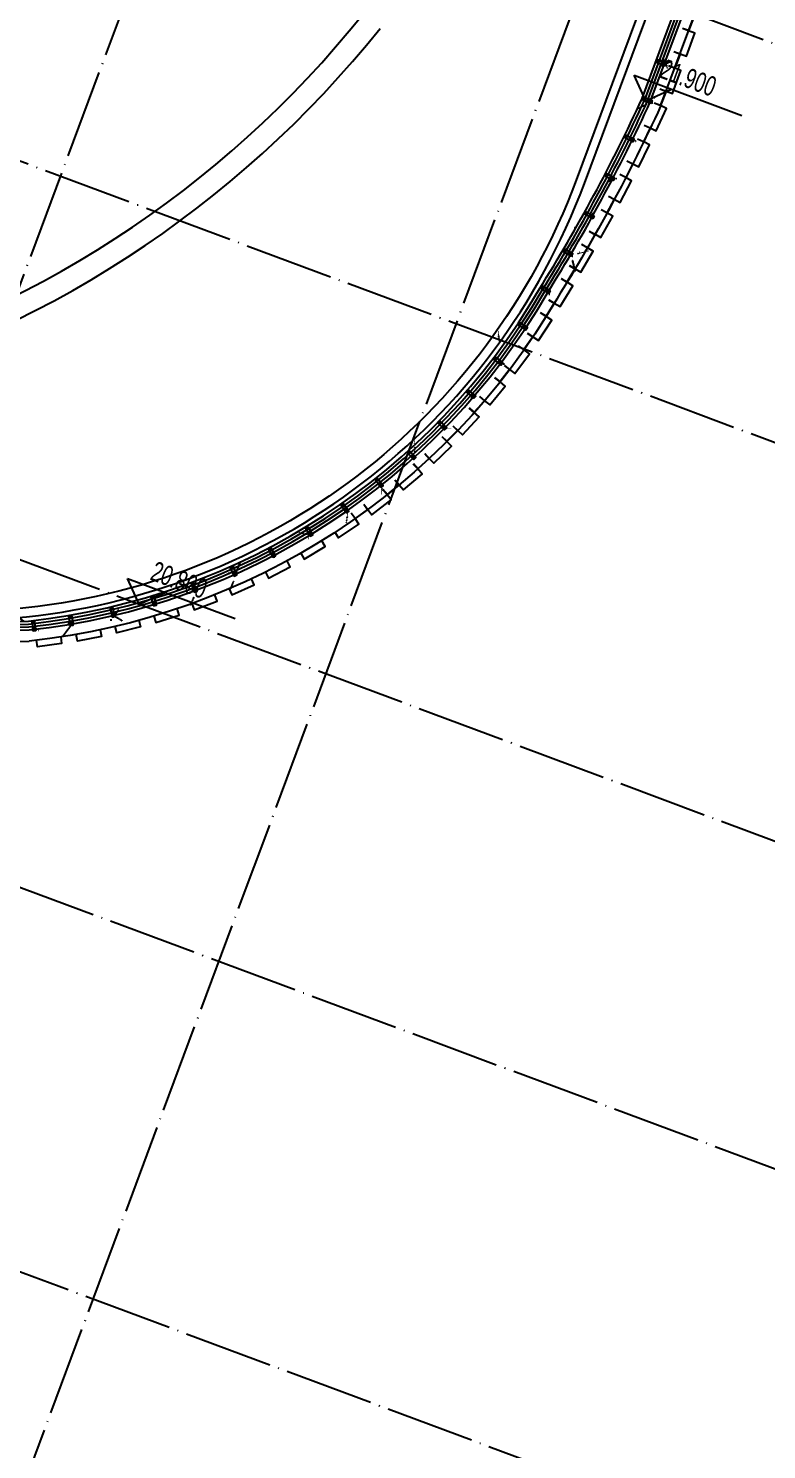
# Model space of a CAD drawing. Header units: millimetres. Extents: x 600121811 to 600690586, y 3472921280 to 3473279938.
# Drawn here: x 600559662 to 600576272, y 3473002563 to 3473034515 of the extents above; entities that cross this region are included whole.
import ezdxf

# ---------------------------------------------------------------- set-up
doc = ezdxf.new("R2010")
doc.units = ezdxf.units.MM
doc.header["$LTSCALE"] = 1000
for name, pattern in [('AX-MALL-GIRD-200$0$DOTE', [2.4200000000000004, 2, -0.2, 0.02, -0.2]), ('AX-MALL-WALL-GJ$0$CENTER', [2, 1.25, -0.25, 0.25, -0.25]), ('AX-MALL-WALL-GJ$0$HIDDEN', [0.375, 0.25, -0.125]), ('AX-MALL-WALL-GJ$0$HIDDEN2', [4.7624999999999975, 3.174999999999998, -1.587499999999999])]:
    doc.linetypes.add(name, pattern=pattern)
doc.layers.get('0').update_dxf_attribs({"linetype": 'CONTINUOUS'})
for name, color, linetype in [('AX-MALL-GIRD-200$0$A-Grid', 222, 'AX-MALL-GIRD-200$0$DOTE'), ('AX-MALL-GJ-200$0$A-Anno-Note', 241, 'CONTINUOUS'), ('AX-MALL-WALL-GJ$0$A-Anno-Levl', 201, 'CONTINUOUS'), ('AX-MALL-WALL-GJ$0$A-Anno-Note', 241, 'CONTINUOUS'), ('AX-MALL-WALL-GJ$0$A-Curt', 151, 'CONTINUOUS'), ('AX-MALL-WALL-GJ$0$A-Detl-Fine', 152, 'CONTINUOUS'), ('AX-MALL-WALL-GJ$0$A-Detl-Patt', 8, 'CONTINUOUS'), ('AX-MALL-WALL-GJ$0$A-Detl-Thin', 131, 'CONTINUOUS'), ('AX-MALL-WALL-GJ$0$A-SEE', 254, 'CONTINUOUS'), ('AX-MALL-WALL-GJ$0$AE-METL-01', 43, 'CONTINUOUS'), ('AX-MALL-WALL-GJ$0$AP', 3, 'CONTINUOUS'), ('AX-MALL-WALL-GJ$0$FIX', 2, 'CONTINUOUS'), ('AX-MALL-WALL-GJ$0$GASKET', 2, 'CONTINUOUS'), ('AX-MALL-WALL-GJ$0$TEXT', 2, 'CONTINUOUS')]:
    doc.layers.add(name, color=color, linetype=linetype)
doc.styles.add('AX-MALL-WALL-GJ$0$_TCH_DIM', font='zy_en.shx', dxfattribs={"width": 0.7, "bigfont": 'zy_cn.shx'})

# ---------------------------------------------------------------- blocks, each defined once
blk = doc.blocks.new('AX-MALL-GIRD-200')
at = {"layer": 'AX-MALL-GIRD-200$0$A-Grid'}
for p, q in [((600229622.1740841, 3473163378.493353), (600587518.1781827, 3473030051.730071)), ((600226689.7942976, 3473155506.95292), (600584585.7983962, 3473022180.189638)), ((600223757.4145118, 3473147635.412487), (600581653.41861, 3473014308.649205)), ((600221348.6739725, 3473141169.504273), (600579244.6780716, 3473007842.740992)), ((600218521.0220362, 3473133579.090285), (600576417.0261351, 3473000252.327003)), ((600545353.090394, 3472990833.81876), (600584082.6293433, 3473094797.545841)), ((600554255.4277889, 3472987517.436859), (600592984.9667379, 3473091481.16394))]:
    blk.add_line(p, q, dxfattribs=at)
blk = doc.blocks.new('AX-MALL-WALL-GJ$0$A$C3841687A')
at = {"layer": 'AX-MALL-WALL-GJ$0$A-Detl-Patt'}
for points in [[(1399.999999880791, 59849.99999809265), (1400.000000119209, 38561.06546878815, -0.2891341552693316), (-7086.701078891754, 25111.90190267563, -0.006611957542132409), (-9776.135731101036, 24157.98794841766)], [(-9711.77727675438, 23968.62589073181, 0.006632955152188892), (-7008.841141939163, 24927.45411157608, 0.2892976732896045), (1599.999999761581, 38561.06546926498), (1600.000000238419, 59849.99999952316)]]:
    blk.add_lwpolyline(points, format="xyb", dxfattribs=at)
blk = doc.blocks.new('AX-MALL-WALL-GJ$0$fwergegheh')
at = {"layer": 'AX-MALL-WALL-GJ$0$A-SEE'}
blk.add_lwpolyline([(149.9524734020233, 542.9655318260193), (-0.008915424346923828, 542.9622936248779), (-2.384185791015625e-07, -7.03770637512207), (150.2232069969177, -7.035207748413086)], dxfattribs=at)
blk = doc.blocks.new('AX-MALL-WALL-GJ$0$fregergcbvvvvvv')
at = {"layer": 'AX-MALL-WALL-GJ$0$AE-METL-01'}
for points in [[(-7.152557373046875e-07, -149.9999980926514), (-3.576278686523438e-07, 9.5367431640625e-07), (349.9999996423721, 9.5367431640625e-07), (350, -149.9999995231628)], [(2.999999403953552, -149.9999985694885), (2.999999523162842, -2.999999046325684), (346.9999998807907, -2.999999046325684), (347, -149.9999995231628)]]:
    blk.add_lwpolyline(points, dxfattribs=at)
blk = doc.blocks.new('AX-MALL-WALL-GJ$0$fgegrhrthr')
at = {"layer": 'AX-MALL-WALL-GJ$0$A-Curt'}
for p, q in [((449977.1743851693, 85912.46205308163), (449977.214079974, 105746.9204374236)), ((450043.8410468627, 85909.97691957923), (450043.8807454619, 105746.3313507282)), ((450110.5077085602, 85907.49395252785), (450110.5474109943, 105745.76451459)), ((450177.1743702622, 85905.01314627285), (450177.2140765666, 105745.2175828473)), ((436439.5303844477, 68175.4370985026), (441138.3276487599, 70083.86546239651)), ((436466.0210821407, 68114.24082433194), (441165.847824392, 70023.08731328814)), ((436492.5112321811, 68053.04432773075), (441193.3626841884, 69962.30700513964)), ((436519.0008352107, 67991.84760895972), (441220.8722628335, 69901.52455203826))]:
    blk.add_line(p, q, dxfattribs=at)
for centre, radius, start, end in [((411878.979928879, 88757.95639517167), 38204.30942812831, 348.4370247221395, 355.7285988568957), ((411878.9799288787, 88757.95639517256), 38270.97609479546, 348.4386088935123, 355.7323224146404), ((411878.9799288787, 88757.95639517168), 38337.642761462, 348.4401854836727, 355.7360362511321), ((411878.979928879, 88757.95639517222), 38404.30942812853, 348.4417545507587, 355.7397404085948), ((434327.1466106947, 83672.40976047183), 15200.02379189107, 296.6220595313283, 350.2569039497345), ((434327.1466106946, 83672.40976047184), 15266.69045855778, 296.6121803237597, 350.2529274722231), ((434327.1466106947, 83672.40976047187), 15333.35712522445, 296.6023656491325, 350.248980398921), ((434327.1466106946, 83672.40976047191), 15400.02379189114, 296.592614807924, 350.2450623946743)]:
    blk.add_arc(centre, radius, start, end, dxfattribs=at)
at = {"layer": 'AX-MALL-WALL-GJ$0$A-Detl-Fine', "color": 4}
for radius, start, end in [(23485.73271437852, 304.9656507993169, 341.7672069937725), (23985.73271417651, 304.9820523584467, 341.7696217875574)]:
    blk.add_arc((421120.0508053303, 92835.83429384232), radius, start, end, dxfattribs=at)
at = {"layer": 'AX-MALL-WALL-GJ$0$A-SEE'}
blk.add_line((450427.1743377447, 85895.72904109955), (450427.2015845776, 88931.38640403748), dxfattribs=at)
for points in [[(450427.1743365526, 85895.72903442383, -0.03188912218420133), (449750.2251981497, 81016.86997509003)], [(449750.2252024412, 81016.86998081207, -0.2388052491187385), (441311.7820129395, 69667.47802639008, -0.2388052491187385)], [(406514.8576767445, 60099.12797260284, 0.09118934468772111), (436618.3319756985, 67762.35793352127), (441311.3106895685, 69668.42307806015)]]:
    blk.add_lwpolyline(points, format="xyb", dxfattribs=at)
at = {"layer": 'AX-MALL-WALL-GJ$0$A-SEE', "xscale": -1}
for p, rotation in [((443103.5825639963, 70534.051030159), 304.8906602060049), ((442333.332465291, 70050.9377117157), 301.3693729501232), ((441537.3745725155, 69613.411921978), 298.2067519635028)]:
    blk.add_blockref('AX-MALL-WALL-GJ$0$fwergegheh', p, dxfattribs=dict(at, rotation=rotation))
at = {"layer": 'AX-MALL-WALL-GJ$0$AE-METL-01'}
for name, p, rotation in [('AX-MALL-WALL-GJ$0$fregergcbvvvvvv', (450427.1937270164, 88056.29013347626), 269.9994858412024), ('AX-MALL-WALL-GJ$0$fwergegheh', (450577.146206975, 87699.25566482544), 179.9999994684939), ('AX-MALL-WALL-GJ$0$fregergcbvvvvvv', (450427.1937274933, 87156.29013299942), 269.9994858412024), ('AX-MALL-WALL-GJ$0$fwergegheh', (450577.146206975, 86799.25566530228), 179.9999994684939), ('AX-MALL-WALL-GJ$0$fregergcbvvvvvv', (450427.1937273741, 86256.29013347626), 268.4961906477555), ('AX-MALL-WALL-GJ$0$fwergegheh', (450567.3548946381, 85888.91113138199), 175.9158690097155), ('AX-MALL-WALL-GJ$0$fregergcbvvvvvv', (450379.1125690937, 85358.00422620773), 265.1793742948744), ('AX-MALL-WALL-GJ$0$fwergegheh', (450498.7489068508, 84991.01773071289), 174.038932025833), ('AX-MALL-WALL-GJ$0$fregergcbvvvvvv', (450294.3228919506, 84466.4458861351), 263.1212644211396), ('AX-MALL-WALL-GJ$0$fwergegheh', (450400.4800194502, 84092.69995880127), 172.620202879794), ('AX-MALL-WALL-GJ$0$fregergcbvvvvvv', (450182.0279678106, 83573.4928574562), 262.2082588287025), ('AX-MALL-WALL-GJ$0$fwergegheh', (450282.003944993, 83197.03773880005), 171.2828967444121), ('AX-MALL-WALL-GJ$0$fregergcbvvvvvv', (450051.4939955473, 82683.07035064697), 260.9329727363611), ('AX-MALL-WALL-GJ$0$fwergegheh', (450142.0996772051, 82305.06511497498), 170.0043551426954), ('AX-MALL-WALL-GJ$0$fregergcbvvvvvv', (449901.2027311325, 81796.1886267662), 259.3647066162456), ('AX-MALL-WALL-GJ$0$fwergegheh', (449982.440600872, 81416.88177347183), 169.13554289057), ('AX-MALL-WALL-GJ$0$fregergcbvvvvvv', (449732.834358573, 80911.91243124008), 258.5590811378692), ('AX-MALL-WALL-GJ$0$fwergegheh', (449808.5878850222, 80529.63783788681), 167.5455832926089), ('AX-MALL-WALL-GJ$0$fregergcbvvvvvv', (449545.0666278601, 80031.78860282898), 255.8734904474452), ('AX-MALL-WALL-GJ$0$fwergegheh', (449602.3449286222, 79644.93317174911), 164.2497368003521), ('AX-MALL-WALL-GJ$0$fregergcbvvvvvv', (449310.637363553, 79163.05765867233), 252.5732373861903), ('AX-MALL-WALL-GJ$0$fwergegheh', (449345.5571808815, 78773.56432628632), 160.9569419127594), ('AX-MALL-WALL-GJ$0$fregergcbvvvvvv', (449026.6530117989, 78309.23960876465), 249.2802770566763), ('AX-MALL-WALL-GJ$0$fwergegheh', (449039.1388360262, 77918.37648248672), 157.6609305641767), ('AX-MALL-WALL-GJ$0$fregergcbvvvvvv', (448694.0660607815, 77473.15508365631), 245.9835800430033), ('AX-MALL-WALL-GJ$0$fwergegheh', (448684.0565444231, 77082.22536325455), 154.366259661814), ('AX-MALL-WALL-GJ$0$fregergcbvvvvvv', (448313.9667226076, 76657.57157754898), 242.6969006412811), ('AX-MALL-WALL-GJ$0$fwergegheh', (448281.5433285236, 76267.83020925522), 151.0666531315642), ('AX-MALL-WALL-GJ$0$fregergcbvvvvvv', (447887.625166893, 75865.18173313141), 239.3765048539729), ('AX-MALL-WALL-GJ$0$fwergegheh', (447832.7380518913, 75478.05183458328), 147.7835928243402), ('AX-MALL-WALL-GJ$0$fregergcbvvvvvv', (447416.4071719646, 75098.62343263626), 236.099497300738), ('AX-MALL-WALL-GJ$0$fwergegheh', (447339.4395570755, 74715.21264839172), 144.4811079050525), ('AX-MALL-WALL-GJ$0$fwergegheh', (446806.3591233492, 73978.41217374802), 140.9563417273605), ('AX-MALL-WALL-GJ$0$fwergegheh', (446227.6823720932, 73278.33589220047), 137.8114033489495), ('AX-MALL-WALL-GJ$0$fwergegheh', (445610.2474609613, 72611.90251350403), 134.57082544962), ('AX-MALL-WALL-GJ$0$fwergegheh', (444955.4749091864, 71982.23509597778), 131.34802133988), ('AX-MALL-WALL-GJ$0$fwergegheh', (444265.5391106606, 71391.47166395187), 128.148068412028)]:
    blk.add_blockref(name, p, dxfattribs=dict(at, rotation=rotation))
blk = doc.blocks.new('AX-MALL-WALL-GJ$0$尺寸分格点')
at = {"ltscale": 10}
h = blk.add_hatch(color=1, dxfattribs=at)
h.dxf.hatch_style = 1
edge = h.paths.add_edge_path()
edge.add_line((0, -1.5), (-5.470445860503725e-37, 1.862645149230957e-09))
edge.add_line((0, 1.862645149230957e-09), (-1.5, 0))
edge.add_arc((0, 0), 1.5, 180, 270)
edge = h.paths.add_edge_path()
edge.add_line((0, 1.5), (5.470445846917725e-37, 1.862645149230957e-09))
edge.add_line((0, 1.862645149230957e-09), (1.5, 0))
edge.add_arc((0, 0), 1.5, 0, 90)
for p, q in [((-2.5, 0), (2.5, 0)), ((0, -2.5), (0, 2.5))]:
    blk.add_line(p, q)
blk.add_circle((0, 0), 1.5)
blk = doc.blocks.new('AX-MALL-WALL-GJ$0$定位点')
blk.add_blockref('AX-MALL-WALL-GJ$0$尺寸分格点', (0, 0))
blk = doc.blocks.new('AX-MALL-WALL-GJ$0$A$C3802349C')
at = {"layer": 'AX-MALL-WALL-GJ$0$GASKET'}
h = blk.add_hatch(dxfattribs=at)
h.set_pattern_fill('ANSI35', color=1, scale=0.3750125207812556, angle=-180, style=0)
h.set_pattern_definition([(225, (-14292809.63515486, -9063882.472551338), (0.8419271213058608, -0.8419271213058608), []), (225, (-14292810.47708235, -9063882.472551338), (0.8419271213058608, -0.8419271213058608), [1.488330941850608, -0.2976661883701216, 0, -0.2976661883701216])])
edge = h.paths.add_edge_path()
edge.add_line((-4.151144333183765, 8), (-1.924371063709259, 8))
edge.add_line((-1.924371063709259, 8), (0, 0))
edge.add_line((0, 0), (-1, 0))
edge.add_arc((-173.3719842011968, -63.27551823887059), 183.6188774223807, 20.15753080045416, 22.84073975264292)
at = {"layer": 'AX-MALL-WALL-GJ$0$GASKET', "elevation": -0.1213156449062388}
blk.add_lwpolyline([(-4.151144333183765, 8), (-1.924371063709259, 8), (0, 0), (-1, 0, 0.01170824263980096)], format="xyb", close=True, dxfattribs=at)
blk = doc.blocks.new('AX-MALL-WALL-GJ$0$A$C431B1AE9')
at = {"layer": 'AX-MALL-WALL-GJ$0$GASKET'}
h = blk.add_hatch(dxfattribs=at)
h.set_pattern_fill('ANSI37', color=1, scale=0.35, style=0)
h.set_pattern_definition([(45, (-14292809.63515486, -9063882.472551338), (-0.3928862052967754, 0.3928862052967754), []), (135, (-14292809.63515486, -9063882.472551338), (-0.3928862052967754, -0.3928862052967754), [])])
h.paths.add_polyline_path([(3.006717517971992, 0), (0, 0), (-1.924371063709259, 8), (-1, 8), (-0.3333333134651184, 7), (0.3333333134651184, 7), (0.6666666865348816, 8), (1.333333313465118, 8), (1.666666686534882, 7), (2.333333313465118, 7), (2.666666686534882, 8), (3.333333313465118, 8), (3.666666686534882, 7), (4.333333313465118, 7), (4.666666686534882, 8), (5.333333313465118, 8), (5.666666686534882, 7), (6.333333313465118, 7), (6.666666686534882, 8), (7.333333313465118, 8), (7.666666686534882, 7), (8.333333313465118, 7), (8.666666686534882, 8), (9.333333313465118, 8), (9.666666686534882, 7), (10.33333331346512, 7), (11, 8), (11.82815510034561, 8), (10, 0), (6.993282483890653, 0), (6.993282483890653, -1.195969490334392), (7.790595477446914, -1.195969490334392), (7.790595477446914, -1.886535448953509), (6.786871323361993, -2.890259601175785), (3.213128676638007, -2.890259601175785), (2.209404524415731, -1.886535448953509), (2.209404524415731, -1.195969490334392), (3.006717517971992, -1.195969490334392)])
edge = h.paths.add_edge_path(flags=16)
edge.add_ellipse((5, 3.75), major_axis=(-3.000000000596629, 1.102163919055573e-15), ratio=0.5833333332173223, start_angle=0, end_angle=360, ccw=False)
h.paths.add_polyline_path([(4.202687006443739, -0.1993282493203878), (4.202687006443739, -1.694290110841393), (5.797312993556261, -1.694290110841393), (5.797312993556261, -0.1993282493203878)], flags=16)
for points in [[(6.993282483890653, 0), (10, 0), (11.82815510034561, 8), (11, 8), (10.33333331346512, 7), (9.666666686534882, 7), (9.333333313465118, 8), (8.666666686534882, 8), (8.333333313465118, 7), (7.666666686534882, 7), (7.333333313465118, 8), (6.666666686534882, 8), (6.333333313465118, 7), (5.666666686534882, 7), (5.333333313465118, 8), (4.666666686534882, 8), (4.333333313465118, 7), (3.666666686534882, 7), (3.333333313465118, 8), (2.666666686534882, 8), (2.333333313465118, 7), (1.666666686534882, 7), (1.333333313465118, 8), (0.6666666865348816, 8), (0.3333333134651184, 7), (-0.3333333134651184, 7), (-1, 8), (-1.924371063709259, 8), (0, 0), (3.006717517971992, 0), (3.006717517971992, 0), (3.006717517971992, -1.195969490334392), (2.209404524415731, -1.195969490334392), (2.209404524415731, -1.886535448953509), (3.213128676638007, -2.890259601175785), (6.786871323361993, -2.890259601175785), (7.790595477446914, -1.886535448953509), (7.790595477446914, -1.195969490334392), (6.993282483890653, -1.195969490334392)], [(5.797312993556261, -0.1993282493203878), (5.797312993556261, -1.694290110841393), (4.202687006443739, -1.694290110841393), (4.202687006443739, -0.1993282493203878)]]:
    blk.add_lwpolyline(points, close=True, dxfattribs=at)
at = {"layer": 'AX-MALL-WALL-GJ$0$GASKET', "extrusion": (0, 0, -1)}
blk.add_ellipse((5, 3.75), major_axis=(-3.000000000596629, 1.102163919055573e-15), ratio=0.5833333332173223, dxfattribs=at)
blk = doc.blocks.new('AX-MALL-WALL-GJ$0$A$C6D1904FE')
at = {"color": 6, "ltscale": 10}
for name in ['AX-MALL-WALL-GJ$0$A$C3802349C', 'AX-MALL-WALL-GJ$0$A$C431B1AE9']:
    blk.add_blockref(name, (-5, 2.890259601175785), dxfattribs=at)
blk = doc.blocks.new('*U58')
at = {"color": 8, "linetype": 'AX-MALL-WALL-GJ$0$HIDDEN'}
for p, q in [((1.13686837721616e-13, 1.999999999999886), (40, 2.000000000000114)), ((39.00000000000011, -3.000000000000114), (39.00000000000028, 2.999999999999659)), ((1.13686837721616e-13, -2.000000000000114), (40, -2.000000000000341))]:
    blk.add_line(p, q, dxfattribs=at)
at = {"color": 0, "linetype": 'ByBlock'}
blk.add_lwpolyline([(5.684341886080801e-14, 5.999999999999886), (-1.838248336817855, 5.999999999999659, 0.2271033335269274), (-2.617369142194775, 5.626873807574043, 0.3523503326370215), (-2.617369142194832, -5.626873807574043, 0.227103333526957), (-1.838248336817799, -5.999999999999886), (-5.684341886080801e-14, -5.999999999999886)], format="xyb", close=True, dxfattribs=at)
at = {"color": 8, "linetype": 'AX-MALL-WALL-GJ$0$HIDDEN2'}
blk.add_lwpolyline([(-4.568611867420884, 0.7499999999998863), (-2.300000000000068, 0.7499999999998863), (-2.300000000000125, -0.7500000000001137), (-4.568611867420941, -0.7500000000001137)], dxfattribs=at)
at = {"color": 8, "linetype": 'ByBlock'}
blk.add_lwpolyline([(1.13686837721616e-13, -3.000000000000114), (39.00000000000028, -3.000000000000341), (40.00000000000045, -1.999999999999432), (39.99999999999955, 2.000000000000114), (39.00000000000028, 3.000000000000114), (1.13686837721616e-13, 2.999999999999886)], dxfattribs=at)
at = {"layer": 'AX-MALL-WALL-GJ$0$TEXT', "color": 8, "linetype": 'AX-MALL-WALL-GJ$0$CENTER'}
blk.add_line((43, -1.13686837721616e-13), (-7.600000000000023, -1.13686837721616e-13), dxfattribs=at)
blk = doc.blocks.new('AX-MALL-WALL-GJ$0$A$C4A6E1F89')
at = {"layer": 'AX-MALL-WALL-GJ$0$AP'}
for points in [[(31.30000000074506, 13.80000000074506), (31.30000000074506, 10), (27.30000000074506, 10), (27.30000000074506, 9), (31.30000000074506, 9), (31.30000000074506, 1.200000001117587), (-31.30000000074506, 1.200000001117587), (-31.30000000074506, 9), (-27.30000000074506, 9), (-27.30000000074506, 10), (-31.30000000074506, 10), (-31.30000000074506, 13.80000000074506), (-30.16000000014901, 15.32000000029802, 0.2874411353254684), (-30.13336061313748, 15.63748977147043), (-31.30000000074506, 17.90000000037253), (-31.30000000074506, 22), (-32.5, 22), (-32.5, 0), (32.5, 0), (32.5, 22), (31.30000000074506, 22), (31.30000000074506, 17.90000000037253), (30.13336061313748, 15.63748977147043, 0.2874411353254668), (30.16000000014901, 15.32000000029802)], [(0, 15.90000000037253), (0.400000000372529, 15.5), (28.30000000074506, 15.5), (28.30000000074506, 10.5), (29.80000000074506, 10.5), (31, 13.5), (29.93968884833157, 15.35087553970516, -0.2449413473478261), (29.9286532253027, 15.6279489248991), (31, 17.90000000037253), (31, 21.5, 0.414213562373095), (30.5, 22), (29.09999999962747, 22, 1.000000000000455), (29.09999999962747, 20.80000000074506), (29.09999999962747, 20.80000000074506, -0.4142135623733198), (29.59999999962747, 20.30000000074506), (29.59999999962747, 18.90000000037253, -0.4142135623731125), (29.09999999962747, 18.40000000037253), (23.90000000037253, 18.40000000037253, -0.4142135623730815), (23.40000000037253, 18.90000000037253), (23.40000000037253, 20.30000000074506, -0.4142135623731302), (23.90000000037253, 20.80000000074506, 0.9999999999998862), (23.90000000037253, 22), (21.40000000037253, 22), (21.40000000037253, 18.5), (11.40000000037253, 18.5), (9.300000000745058, 22), (8.5, 22), (8.5, 20), (-8.5, 20), (-8.5, 22), (-9.300000000745058, 22), (-11.40000000037253, 18.5), (-21.40000000037253, 18.5), (-21.40000000037253, 22), (-23.90000000037253, 22, 0.9999999999999053), (-23.90000000037253, 20.80000000074506, -0.4142135623731302), (-23.40000000037253, 20.30000000074506), (-23.40000000037253, 18.90000000037253, -0.4142135623730814), (-23.90000000037253, 18.40000000037253), (-29.09999999962747, 18.40000000037253, -0.4142135623731125), (-29.59999999962747, 18.90000000037253), (-29.59999999962747, 20.30000000074506, -0.4142135623733199), (-29.09999999962747, 20.80000000074506), (-29.09999999962747, 20.80000000074506, 1.000000000000473), (-29.09999999962747, 22), (-30.5, 22, 0.414213562373095), (-31, 21.5), (-31, 17.90000000037253), (-29.9286532253027, 15.6279489248991, -0.2449413473478107), (-29.93968885019422, 15.35087553970516), (-31, 13.5), (-29.80000000074506, 10.5), (-28.30000000074506, 10.5), (-28.30000000074506, 15.5), (-0.400000000372529, 15.5)]]:
    blk.add_lwpolyline(points, format="xyb", close=True, dxfattribs=at)
at = {"layer": 'AX-MALL-WALL-GJ$0$FIX', "extrusion": (-4.689947558750686e-09, -3.877222664414375e-09, -1), "xscale": -1, "zscale": -1, "rotation": 270}
blk.add_blockref('*U58', (-1.862645058000427e-09, 15.5, -7.954930736642706e-08), dxfattribs=at)
at = {"layer": 'AX-MALL-WALL-GJ$0$GASKET'}
blk.add_blockref('AX-MALL-WALL-GJ$0$A$C6D1904FE', (-26.5, 19.10974039882421, 0.1213156449062388), dxfattribs=at)
at = {"layer": 'AX-MALL-WALL-GJ$0$GASKET', "extrusion": (0, 0, -1), "zscale": -1, "rotation": 270}
blk.add_blockref('AX-MALL-WALL-GJ$0$定位点', (1.117587089538574e-07, 30.00001611188054, -0.1695423254371126), dxfattribs=at)
at = {"layer": 'AX-MALL-WALL-GJ$0$GASKET', "xscale": -1}
blk.add_blockref('AX-MALL-WALL-GJ$0$A$C6D1904FE', (26.49999977648258, 19.10974039882421, 0.1213156449062388), dxfattribs=at)
blk = doc.blocks.new('AX-MALL-WALL-GJ$0$A$C201F0766')
at = {"layer": 'AX-MALL-WALL-GJ$0$GASKET'}
h = blk.add_hatch(dxfattribs=at)
h.set_pattern_fill('ANSI35', color=1, scale=0.3750125207812556, angle=-180, style=0)
h.set_pattern_definition([(225, (-14292808.12419919, -9063908.843573337), (0.8419271213058608, -0.8419271213058608), []), (225, (-14292808.96612667, -9063908.843573337), (0.8419271213058608, -0.8419271213058608), [1.488330941850608, -0.2976661883701216, 0, -0.2976661883701216])])
edge = h.paths.add_edge_path()
edge.add_line((4.625009316951036, 7.210309842135757), (4.581123173236847, 7.210309841670096))
edge.add_ellipse((2.60770320892334e-08, 8.022399073466659), major_axis=(-7.236123461634007e-16, 5.908938361333678), ratio=0.782714245397402, start_angle=97.89939189545902, end_angle=262.100608104541, ccw=False)
edge.add_line((-4.581123121082783, 7.210309841670096), (-4.624990671873093, 7.210309842135757))
edge.add_line((-4.624990671873093, 7.210309842135757), (-4.625000026077032, -0.879502881783992))
edge.add_arc((-3.725290298461914e-07, -12.60038345353678), 12.60038345226483, 68.4660575448051, 111.5339390721038, ccw=False)
edge.add_line((4.624999966472387, -0.8795031546615064), (4.625009316951036, 7.210309842135757))
h = blk.add_hatch(dxfattribs=at)
h.set_pattern_fill('HONEY', color=1, scale=0.3750125207812556, angle=-180, style=0)
h.set_pattern_definition([(180, (-14292808.12419919, -9063908.843573337), (-0.8929985651103648, -0.515572838757882), [0.5953323767402432, -1.190664753480486]), (299.9999999999999, (-14292808.12419919, -9063908.843573337), (0.8929984584207664, -0.5155730235496873), [0.5953323767402432, -1.190664753480486]), (240, (-14292808.12419919, -9063908.843573337), (-1.066895984922232e-07, -1.031145862307569), [-1.190664753480486, 0.5953323767402432])])
edge = h.paths.add_edge_path()
edge.add_ellipse((-8.195638656616211e-08, 8.022399073466659), major_axis=(-1.447224692326801e-15, 5.908938361333678), ratio=0.782714245397402, start_angle=0, end_angle=360)
blk = doc.blocks.new('AX-MALL-WALL-GJ$0$A$C398804AB')
at = {"color": 3}
blk.add_lwpolyline([(-7.749999977648258, 0.3999998643994331, 0.4142135656464321), (-7.249999970197678, -0.1000001300126314), (-0.09999999962747097, -0.1000000014901161), (0, 0), (0.09999999962747097, -0.1000000014901161), (7.249999970197678, -0.1000001300126314, 0.4142135656464319), (7.749999977648258, 0.3999998643994331)], format="xyb", dxfattribs=at)
at = {"layer": 'AX-MALL-WALL-GJ$0$AP'}
blk.add_lwpolyline([(-7.749999977648258, 0.3999998681247234), (-7.75, 36.51999995112419), (-23.5, 36.51999995112419), (-23.5, 33.01999995112419, -0.414213562373095), (-24, 32.51999995112419), (-25.40000000037253, 32.51999995112419, -0.9999999999999999), (-25.40000000037253, 33.71999995037913, 0.4142135623730647), (-24.90000000037253, 34.21999995037913), (-24.90000000037253, 35.61999995075166, 0.4142135623730833), (-25.40000000037253, 36.11999995075166), (-30.59999999962747, 36.11999995075166, 0.4142135623731005), (-31.09999999962747, 35.61999995075166), (-31.09999999962747, 34.21999995037913, 0.4142135623731651), (-30.59999999962747, 33.71999995037913, -0.9999999999999999), (-30.59999999962747, 32.51999995112419), (-32, 32.51999995112419, -0.4142135623730762), (-32.5, 33.01999995112419), (-32.5, 182.0199982952327, -0.4142135623730963), (-32, 182.5199982952327), (32, 182.5199982952327, -0.4142135623730427), (32.5, 182.0199982952327), (32.5, 33.01999995112419, -0.4142135623730139), (32, 32.51999995112419), (30.59999999962747, 32.51999995112419, -0.9999999999999999), (30.59999999962747, 33.71999995037913, 0.4142135623732183), (31.09999999962747, 34.21999995037913), (31.09999999962747, 35.61999995075166, 0.4142135623730417), (30.59999999962747, 36.11999995075166), (25.40000000037253, 36.11999995075166, 0.4142135623731484), (24.90000000037253, 35.61999995075166), (24.90000000037253, 34.21999995037913, 0.4142135623730417), (25.40000000037253, 33.71999995037913, -0.9999999999999999), (25.40000000037253, 32.51999995112419), (24, 32.51999995112419, -0.4142135623730417), (23.5, 33.01999995112419), (23.5, 36.51999995112419), (7.75, 36.51999995112419), (7.750000022351742, 0.3999998681247234)], format="xyb", dxfattribs=at)
for points in [[(29.5, 40.52000945061445), (-29.5, 40.52000945061445), (-29.5, 64.45474449545145), (-28.49999050050974, 65.45475399307907), (-28.49999050050974, 85.45475399307907), (-29.5, 86.45476348884404), (-29.5, 92.92071198485792), (-28.49999050050974, 93.92072148248553), (-28.49999050050974, 113.9207214824855), (-29.5, 114.9207309782505), (-29.5, 179.5199982952327), (29.5, 179.5199982952327), (29.5, 114.9207309782505), (28.49999050050974, 113.9207214824855), (28.49999050050974, 93.92072148248553), (29.5, 92.92071198485792), (29.5, 86.45476348884404), (28.49999050050974, 85.45475399307907), (28.49999050050974, 65.45475399307907), (29.5, 64.45474449545145)], [(-4.75, 2.899999890476465), (-4.75, 36.51999995112419), (4.75, 36.51999995112419), (4.75, 2.899999890476465)]]:
    blk.add_lwpolyline(points, close=True, dxfattribs=at)
blk = doc.blocks.new('AX-MALL-WALL-GJ$0$A$C031A570D')
at = {"layer": 'AX-MALL-WALL-GJ$0$GASKET'}
h = blk.add_hatch(dxfattribs=at)
h.set_pattern_fill('ANSI37', color=1, scale=0.35, style=0)
h.set_pattern_definition([(45, (-28686473.88232677, -17866958.96207136), (-0.3928862052967754, 0.3928862052967754), []), (135, (-28686473.88232677, -17866958.96207136), (-0.3928862052967754, -0.3928862052967754), [])])
edge = h.paths.add_edge_path(flags=16)
edge.add_line((0.4479895178228617, -2.5), (-0.6520104836672544, -2.5))
edge.add_arc((-0.6520104836841905, -2.300000000761994), 0.1999999992380062, 179.9999999951482, 270.0000000048518, ccw=False)
edge.add_line((-0.8520104829221964, -2.300000000745058), (-0.8520104829221964, -1.099999999627471))
edge.add_arc((-0.6520104827190034, -1.100000000575722), 0.200000000203193, 89.9999997380454, 179.9999997283461, ccw=False)
edge.add_line((-0.6520104818046093, -0.900000000372529), (0.4479895178228617, -0.900000000372529))
edge.add_arc((0.4479895178228099, -1.099999999627523), 0.1999999992549937, 1.4779288903810084e-11, 89.99999999998522, ccw=False)
edge.add_line((0.6479895170778036, -1.099999999627471), (0.6479895170778036, -2.300000000745058))
edge.add_arc((0.447989517822728, -2.300000000744924), 0.1999999992550756, 270.00000000003826, 359.9999999999617, ccw=False)
edge = h.paths.add_edge_path(flags=16)
edge.add_line((3.25, -6.959776679053903), (3.249999998137355, -5.460273051634431))
edge.add_arc((2.752593796818533, -5.588659923981967), 0.5137082032648524, 14.47288401547784, 73.43202089108867)
edge.add_arc((0.05064282435228568, -16.32822180133598), 11.58749800659758, 75.76971431944138, 104.7475452508029)
edge.add_arc((-2.826484009876017, -5.549036338968328), 0.4327163524049084, 99.65762587733329, 168.1638378280875)
edge.add_line((-3.250000001862645, -5.460273051634431), (-3.25, -6.959776679053903))
edge.add_arc((-2.750000000785429, -6.959776678984368), 0.4999999992145705, 180.0000000079681, 252.652994767184)
edge.add_arc((-2.664828544169689e-11, 1.844165788236001), 9.723443118255906, 252.6532655821475, 287.3467351540981)
edge.add_arc((2.750000001329266, -6.959776679368228), 0.499999998670735, 287.3470194983008, 360.000000036019)
edge = h.paths.add_edge_path()
edge.add_line((4, -10.12004972994328), (5.196692196652293, -10.12004972994328))
edge.add_arc((5.196692197142482, -9.920049729702583), 0.2000000002406921, 269.9999998595713, 383.1985898189387)
edge.add_line((5.380521204322577, -9.841265872120857), (4.05898916348815, -2.646648775786161))
edge.add_arc((3.866236349709822, -2.700000001174841), 0.200000001174841, 15.47132820595848, 90.00000004069459)
edge.add_line((3.866236349567771, -2.5), (1.599999997764826, -2.5))
edge.add_arc((1.599999997764726, -2.300000000745158), 0.1999999992548425, 179.9999999999715, 270.0000000000285, ccw=False)
edge.add_line((1.399999998509884, -2.300000000745058), (1.399999998509884, -1.5))
edge.add_arc((1.599999997765529, -1.500000000000703), 0.1999999992556454, 90.00000000020151, 179.9999999997985, ccw=False)
edge.add_line((1.599999997764826, -1.300000000745058), (2.299999998882413, -1.300000000745058))
edge.add_arc((2.299999998012943, -1.100000000620646), 0.2000000001244118, 270.0000002490847, 360.0000002845238)
edge.add_line((2.499999998137355, -1.099999999627471), (2.499999998137355, -0.2000000011175871))
edge.add_arc((2.299999997951289, -0.2000000001860655), 0.2000000001860656, 359.9999997331387, 449.9999997332528)
edge.add_line((2.299999998882413, 0), (-2.300000000745058, 0))
edge.add_arc((-2.300000000767888, -0.2000000010947573), 0.2000000010947573, 89.99999999345975, 180.0000000065402)
edge.add_line((-2.500000001862645, -0.2000000011175871), (-2.500000001862645, -1.099999999627471))
edge.add_arc((-2.300000000745037, -1.09999999962745), 0.2000000011176084, 180.0000000000061, 269.9999999999939)
edge.add_line((-2.300000000745058, -1.300000000745058), (-1.600000001490116, -1.300000000745058))
edge.add_arc((-1.600000000541876, -1.500000000914405), 0.2000000001693465, 2.619577230689174e-07, 90.00000027165089, ccw=False)
edge.add_line((-1.400000000372529, -1.5), (-1.400000002235174, -2.300000000745058))
edge.add_arc((-1.600000001489917, -2.300000000745257), 0.199999999254743, -90.00000000005701, 5.701394911739044e-11, ccw=False)
edge.add_line((-1.600000001490116, -2.5), (-4.750000001862645, -2.5))
edge.add_arc((-4.750000001862645, -2), 0.5, 180, 270, ccw=False)
edge.add_line((-5.250000001862645, -2), (-5.250000001862645, -1))
edge.add_line((-5.250000001862645, -1), (-5.550000000745058, -1))
edge.add_arc((-5.550000000745058, -1.700000001117587), 0.7000000011175871, 90, 180)
edge.add_line((-6.250000001862645, -1.700000001117587), (-6.250000001862645, -2.5))
edge.add_arc((-21.55097778051301, -2.75912886012348), 15.30317185255727, -26.563419290052877, 0.9702367440764874, ccw=False)
edge.add_arc((-7.501144340111677, -9.772550713046272), 0.4000000000772927, 154.8453495136513, 325.781492258753)
edge.add_arc((-18.33916502293011, -3.056458835212569), 13.14988893811881, 328.1403989887935, 352.6787409764221)
edge.add_arc((-5.10833269223211, -4.799999999425034), 0.1999999997975632, 90.00000038522899, 160.1791058056141, ccw=False)
edge.add_line((-5.108332693576813, -4.599999999627471), (-4.211626494303346, -4.599999999627471))
edge.add_arc((-4.211626495117946, -4.799999999972099), 0.2000000003446285, -24.401291975496406, 89.99999976663429, ccw=False)
edge.add_line((-4.029491625726223, -4.882624993100762), (-5.57977457717061, -10.12004972994328))
edge.add_line((-5.57977457717061, -10.12004972994328), (-3.85655820928514, -10.12004972994328))
edge.add_line((-3.85655820928514, -10.12004972994328), (-3.744390545412898, -10.04678599908948))
edge.add_line((-3.744390545412898, -10.04678599908948), (-3.601631700992584, -9.914268443360925))
edge.add_line((-3.601631700992584, -9.914268443360925), (-3.131442086771131, -9.432502878829837))
edge.add_arc((-2.966135769468793, -9.62004972916371), 0.249999999220435, 90.00000014064523, 131.3933860177586, ccw=False)
edge.add_line((-2.966135770082474, -9.370049729943275), (-2.741758463904262, -9.370049729943275))
edge.add_arc((-2.741758464839219, -9.470049730505703), 0.100000000562428, -5.315262114891084e-07, 89.99999946430859, ccw=False)
edge.add_line((-2.641758464276791, -9.470049731433392), (-2.631878837943077, -9.710395282134414))
edge.add_line((-2.631878837943077, -9.710395282134414), (-2.662470018491149, -9.873493811115623))
edge.add_line((-2.662470018491149, -9.873493811115623), (-2.784834742546082, -9.893881127238274))
edge.add_line((-2.784834742546082, -9.893881127238274), (-2.856214165687561, -9.914268443360925))
edge.add_line((-2.856214165687561, -9.914268443360925), (-2.866411225870252, -9.995817709714174))
edge.add_line((-2.866411225870252, -9.995817709714174), (-2.815425923094153, -10.09775429032743))
edge.add_line((-2.815425923094153, -10.09775429032743), (-2.744046501815319, -10.12004972994328))
edge.add_line((-2.744046501815319, -10.12004972994328), (-2.35655820928514, -10.12004972994328))
edge.add_line((-2.35655820928514, -10.12004972994328), (-2.244390545412898, -10.04678599908948))
edge.add_line((-2.244390545412898, -10.04678599908948), (-2.101631700992584, -9.914268443360925))
edge.add_line((-2.101631700992584, -9.914268443360925), (-1.631442086771131, -9.432502878829837))
edge.add_arc((-1.466135769468793, -9.62004972916371), 0.2499999992204352, 90.00000014064528, 131.3933860177586, ccw=False)
edge.add_line((-1.466135770082474, -9.370049729943275), (-1.241758463904262, -9.370049729943275))
edge.add_arc((-1.241758464838068, -9.470049730504552), 0.1000000005612769, -5.321857088347315e-07, 89.99999946496808, ccw=False)
edge.add_line((-1.141758464276791, -9.470049731433392), (-1.131878837943077, -9.710395282134414))
edge.add_line((-1.131878837943077, -9.710395282134414), (-1.162470018491149, -9.873493811115623))
edge.add_line((-1.162470018491149, -9.873493811115623), (-1.284834742546082, -9.893881127238274))
edge.add_line((-1.284834742546082, -9.893881127238274), (-1.356214165687561, -9.914268443360925))
edge.add_line((-1.356214165687561, -9.914268443360925), (-1.366411225870252, -9.995817709714174))
edge.add_line((-1.366411225870252, -9.995817709714174), (-1.315425923094153, -10.09775429032743))
edge.add_line((-1.315425923094153, -10.09775429032743), (-1.244046501815319, -10.12004972994328))
edge.add_line((-1.244046501815319, -10.12004972994328), (-0.85655820928514, -10.12004972994328))
edge.add_line((-0.85655820928514, -10.12004972994328), (-0.7443905454128981, -10.04678599908948))
edge.add_line((-0.7443905454128981, -10.04678599908948), (-0.6016317009925842, -9.914268443360925))
edge.add_line((-0.6016317009925842, -9.914268443360925), (-0.1314420867711306, -9.432502878829837))
edge.add_arc((0.03386423053591846, -9.62004972917618), 0.2499999992329053, 90.00000014172502, 131.3933860166789, ccw=False)
edge.add_line((0.03386422991752625, -9.370049729943275), (0.2582415360957384, -9.370049729943275))
edge.add_arc((0.2582415351619317, -9.470049730504552), 0.1000000005612769, -5.321857088347315e-07, 89.99999946496808, ccw=False)
edge.add_line((0.3582415357232094, -9.470049731433392), (0.3681211620569229, -9.710395282134414))
edge.add_line((0.3681211620569229, -9.710395282134414), (0.3375299815088511, -9.873493811115623))
edge.add_line((0.3375299815088511, -9.873493811115623), (0.2151652574539185, -9.893881127238274))
edge.add_line((0.2151652574539185, -9.893881127238274), (0.143785834312439, -9.914268443360925))
edge.add_line((0.143785834312439, -9.914268443360925), (0.1335887741297483, -9.995817709714174))
edge.add_line((0.1335887741297483, -9.995817709714174), (0.1845740769058466, -10.09775429032743))
edge.add_line((0.1845740769058466, -10.09775429032743), (0.2559534981846809, -10.12004972994328))
edge.add_line((0.2559534981846809, -10.12004972994328), (0.64344179071486, -10.12004972994328))
edge.add_line((0.64344179071486, -10.12004972994328), (0.7556094545871019, -10.04678599908948))
edge.add_line((0.7556094545871019, -10.04678599908948), (0.8983682990074158, -9.914268443360925))
edge.add_line((0.8983682990074158, -9.914268443360925), (1.368557913228869, -9.432502878829837))
edge.add_arc((1.533864230537446, -9.620049729180224), 0.2499999992369481, 90.00000014207512, 131.3933860163288, ccw=False)
edge.add_line((1.533864229917526, -9.370049729943275), (1.936520639806986, -9.370049729943275))
edge.add_arc((1.9365206398038, -9.470049731436577), 0.1000000014933011, 1.8247874322696589e-09, 89.99999999817493, ccw=False)
edge.add_line((2.036520641297102, -9.470049731433392), (2.046400267630816, -9.710395282134414))
edge.add_line((2.046400267630816, -9.710395282134414), (2.015809085220098, -9.873493811115623))
edge.add_line((2.015809085220098, -9.873493811115623), (1.893444361165166, -9.893881127238274))
edge.add_line((1.893444361165166, -9.893881127238274), (1.822064939886332, -9.914268443360925))
edge.add_line((1.822064939886332, -9.914268443360925), (1.811867879703641, -9.995817709714174))
edge.add_line((1.811867879703641, -9.995817709714174), (1.862853180617094, -10.09775429032743))
edge.add_line((1.862853180617094, -10.09775429032743), (1.934232603758574, -10.12004972994328))
edge.add_line((1.934232603758574, -10.12004972994328), (2.321720896288753, -10.12004972994328))
edge.add_line((2.321720896288753, -10.12004972994328), (2.433888560160995, -10.04678599908948))
edge.add_line((2.433888560160995, -10.04678599908948), (2.576647404581308, -9.914268443360925))
edge.add_line((2.576647404581308, -9.914268443360925), (3.046837016940117, -9.432502878829837))
edge.add_arc((3.212143335179332, -9.620049731643517), 0.2500000017002416, 89.99999992847489, 131.3933858030421, ccw=False)
edge.add_line((3.212143335491419, -9.370049729943275), (3.614799745380878, -9.370049729943275))
edge.add_arc((3.614799744440467, -9.470049730511159), 0.1000000005678832, -5.28400619259628e-07, 89.99999946118368, ccw=False)
edge.add_line((3.714799745008349, -9.470049731433392), (3.724679371342063, -9.710395282134414))
edge.add_line((3.724679371342063, -9.710395282134414), (3.694088190793991, -9.873493811115623))
edge.add_line((3.694088190793991, -9.873493811115623), (3.571723466739058, -9.893881127238274))
edge.add_line((3.571723466739058, -9.893881127238274), (3.500344043597579, -9.914268443360925))
edge.add_line((3.500344043597579, -9.914268443360925), (3.490146983414888, -9.995817709714174))
edge.add_line((3.490146983414888, -9.995817709714174), (3.541132286190987, -10.09775429032743))
edge.add_line((3.541132286190987, -10.09775429032743), (3.612511707469821, -10.12004972994328))
edge.add_line((3.612511707469821, -10.12004972994328), (4, -10.12004972994328))
for points in [[(4, -10.12004972994328), (5.196692196652293, -10.12004972994328, 0.5384365873081324), (5.380521204322577, -9.841265872120857), (4.05898916348815, -2.646648775786161, 0.3371623231483117), (3.866236349567771, -2.5), (1.599999997764826, -2.5, -0.4142135623733865), (1.399999998509884, -2.300000000745058), (1.399999998509884, -1.5, -0.4142135623710347), (1.599999997764826, -1.300000000745058), (2.299999998882413, -1.300000000745058, 0.4142135625542577), (2.499999998137355, -1.099999999627471), (2.499999998137355, -0.2000000011175871, 0.414213562373678), (2.299999998882413, 0), (-2.300000000745058, 0, 0.4142135624399619), (-2.500000001862645, -0.2000000011175871), (-2.500000001862645, -1.099999999627471, 0.4142135623730327), (-2.300000000745058, -1.300000000745058), (-1.600000001490116, -1.300000000745058, -0.4142135624226467), (-1.400000000372529, -1.5), (-1.400000002235174, -2.300000000745058, -0.414213562373678), (-1.600000001490116, -2.5), (-4.750000001862645, -2.5, -0.4142135623730951), (-5.250000001862645, -2), (-5.250000001862645, -1), (-5.550000000745058, -1, 0.4142135623730951), (-6.250000001862645, -1.700000001117587), (-6.250000001862645, -2.5, -0.1207195876744133), (-7.863209849223495, -9.602525517344475, 0.9238739062829604), (-7.170384753495455, -9.997490918263793, 0.1074797348853096), (-5.296484127640724, -4.732183797284961, -0.3161581866366376), (-5.108332693576813, -4.599999999627471), (-4.211626494303346, -4.599999999627471, -0.5452250111276254), (-4.029491625726223, -4.882624993100762), (-5.57977457717061, -10.12004972994328), (-3.85655820928514, -10.12004972994328), (-3.744390545412898, -10.04678599908948), (-3.601631700992584, -9.914268443360925), (-3.131442086771131, -9.432502878829837, -0.1826026066076273), (-2.966135770082474, -9.370049729943275), (-2.741758463904262, -9.370049729943275, -0.4142135623518001), (-2.641758464276791, -9.470049731433392), (-2.631878837943077, -9.710395282134414), (-2.662470018491149, -9.873493811115623), (-2.784834742546082, -9.893881127238274), (-2.856214165687561, -9.914268443360925), (-2.866411225870252, -9.995817709714174), (-2.815425923094153, -10.09775429032743), (-2.744046501815319, -10.12004972994328), (-2.35655820928514, -10.12004972994328), (-2.244390545412898, -10.04678599908948), (-2.101631700992584, -9.914268443360925), (-1.631442086771131, -9.432502878829837, -0.1826026066076273), (-1.466135770082474, -9.370049729943275), (-1.241758463904262, -9.370049729943275, -0.4142135623585429), (-1.141758464276791, -9.470049731433392), (-1.131878837943077, -9.710395282134414), (-1.162470018491149, -9.873493811115623), (-1.284834742546082, -9.893881127238274), (-1.356214165687561, -9.914268443360925), (-1.366411225870252, -9.995817709714174), (-1.315425923094153, -10.09775429032743), (-1.244046501815319, -10.12004972994328), (-0.85655820928514, -10.12004972994328), (-0.7443905454128981, -10.04678599908948), (-0.6016317009925842, -9.914268443360925), (-0.1314420867711306, -9.432502878829837, -0.1826026065978904), (0.03386422991752625, -9.370049729943275), (0.2582415360957384, -9.370049729943275, -0.4142135623585429), (0.3582415357232094, -9.470049731433392), (0.3681211620569229, -9.710395282134414), (0.3375299815088511, -9.873493811115623), (0.2151652574539185, -9.893881127238274), (0.143785834312439, -9.914268443360925), (0.1335887741297483, -9.995817709714174), (0.1845740769058466, -10.09775429032743), (0.2559534981846809, -10.12004972994328), (0.64344179071486, -10.12004972994328), (0.7556094545871019, -10.04678599908948), (0.8983682990074158, -9.914268443360925), (1.368557913228869, -9.432502878829837, -0.1826026065947343), (1.533864229917526, -9.370049729943275), (1.936520639806986, -9.370049729943275, -0.4142135623544356), (2.036520641297102, -9.470049731433392), (2.046400267630816, -9.710395282134414), (2.015809085220098, -9.873493811115623), (1.893444361165166, -9.893881127238274), (1.822064939886332, -9.914268443360925), (1.811867879703641, -9.995817709714174), (1.862853180617094, -10.09775429032743), (1.934232603758574, -10.12004972994328), (2.321720896288753, -10.12004972994328), (2.433888560160995, -10.04678599908948), (2.576647404581308, -9.914268443360925), (3.046837016940117, -9.432502878829837, -0.1826026065961477), (3.212143335491419, -9.370049729943275), (3.614799745380878, -9.370049729943275, -0.4142135623198528), (3.714799745008349, -9.470049731433392), (3.724679371342063, -9.710395282134414), (3.694088190793991, -9.873493811115623), (3.571723466739058, -9.893881127238274), (3.500344043597579, -9.914268443360925), (3.490146983414888, -9.995817709714174), (3.541132286190987, -10.09775429032743), (3.612511707469821, -10.12004972994328)], [(3.25, -6.959776679053903), (3.249999998137355, -5.460273051634431, 0.2630873795155346), (2.899079101160169, -5.096279812976718, 0.1271177729159115), (-2.899076651781797, -5.122452525421977, 0.308147539924378), (-3.250000001862645, -5.460280233994126, -3.590366987e-06), (-3.250000001862645, -5.460273051634431), (-3.25, -6.959776679053903, 0.3280726517255059), (-2.899079028517008, -7.43703493475914, 0.152545825913894), (2.899079147726297, -7.437034897506237, 0.3280725829936511)], [(0.4479895178228617, -2.5), (-0.6520104836672544, -2.5, -0.4142135624226994), (-0.8520104829221964, -2.300000000745058), (-0.8520104829221964, -1.099999999627471, -0.4142135623235128), (-0.6520104818046093, -0.900000000372529), (0.4479895178228617, -0.900000000372529, -0.4142135623729436), (0.6479895170778036, -1.099999999627471), (0.6479895170778036, -2.300000000745058, -0.4142135623727035)]]:
    blk.add_lwpolyline(points, format="xyb", close=True, dxfattribs=at)
blk = doc.blocks.new('AX-MALL-WALL-GJ$0$A$C4C804FB4')
at = {"layer": 'AX-MALL-WALL-GJ$0$GASKET', "color": 1}
for p, q in [((-7.75056073628366, 0.9999890886247158, -0.33908465081705), (-12.50111955218017, 13.99993453547359, -0.3390846588858165)), ((-12.50111955218017, 0.9999838881194592, -0.339084654794259), (-7.75056073628366, 13.99993973597884, -0.3390846549086076))]:
    blk.add_line(p, q, dxfattribs=at)
at = {"layer": 'AX-MALL-WALL-GJ$0$GASKET', "elevation": -0.1695423253799386}
blk.add_lwpolyline([(-12.50111955218017, 0.9999838881194592), (-12.50111955218017, 13.99993453547359), (-7.75056073628366, 13.99993973597884), (-7.75056073628366, 0.9999890886247158)], close=True, dxfattribs=at)
at = {"color": 2, "ltscale": 10}
blk.add_blockref('AX-MALL-WALL-GJ$0$A$C4A6E1F89', (-1.862645149230957e-09, -30.00001611188054, -0.1695423254371126), dxfattribs=at)
at = {"color": 6, "ltscale": 10}
for name, p in [('AX-MALL-WALL-GJ$0$A$C031A570D', (-27.75000255741179, 25.1199838872999, -0.09652932343510448)), ('AX-MALL-WALL-GJ$0$A$C398804AB', (-1.862645149230957e-09, -9.90001604706049, -0.1695423254371126))]:
    blk.add_blockref(name, p, dxfattribs=at)
at = {"color": 6, "ltscale": 10, "xscale": -1}
blk.add_blockref('AX-MALL-WALL-GJ$0$A$C031A570D', (27.75000255741179, 25.1199838872999, -0.09652932343510448), dxfattribs=at)
at = {"layer": 'AX-MALL-WALL-GJ$0$GASKET', "yscale": 0.513574065589584, "zscale": 0.513574065589584}
for p, xscale in [((-10.12583948485553, 1.451673759147525, -0.1695423253799386), 0.513574065589584), ((10.12472058273852, 1.451673759147525, -0.1695423253799386), -0.513574065589584)]:
    blk.add_blockref('AX-MALL-WALL-GJ$0$A$C201F0766', p, dxfattribs=dict(at, xscale=xscale))
blk = doc.blocks.new('AX-MALL-WALL-GJ$0$mqst5')
at = {"color": 6, "ltscale": 10, "xscale": -1}
for p, rotation in [((553197.2532915995, -513326.3891151184, 0.09652955824753592), 90), ((553197.2514902242, -514226.3891596245, 0.09652955824753592), 90), ((553007.2242333125, -516145.9737725956), 82.75746239565908), ((552716.9255447071, -518071.6618596697), 79.85173581082782), ((552342.0717359036, -519980.5977230584, -0.07301280395701173), 77.9477931852072), ((551786.1747281421, -521826.4618245149, -0.07301280395701173), 70.77088037062433), ((551004.0229289718, -523588.4136742176, -0.07301280395701173), 63.59396756256245), ((550007.8724632971, -525238.8439238379, -0.07301280395701173), 56.41705475289395), ((548813.3327624071, -526751.8907393077, -0.07301280395701173), 49.24014193971338), ((547439.0368539151, -528103.9188920921, -0.07301280395701173), 42.06280989254593), ((545906.6799516585, -529273.5846961038, -0.07301280395701173), 34.88589707356144), ((544349.3513458166, -530187.4657808682, -0.07301280395701173), 28.16402859735442)]:
    blk.add_blockref('AX-MALL-WALL-GJ$0$A$C4C804FB4', p, dxfattribs=dict(at, rotation=rotation))
at = {"color": 6, "ltscale": 10}
for p, rotation in [((553115.6635269057, -515178.2288015755), 84.45548266697367), ((552874.2830806524, -517110.6582095409), 81.54975607637573), ((552535.2527974583, -519028.3668437162), 78.64402933320113), ((552092.4584704731, -520914.1488138707, -0.07301280395701173), 72.11302796230426), ((551421.8853898887, -522721.5136111537, -0.07301280395701173), 64.93611514513104), ((550530.7658418939, -524430.940916066, -0.07301280395701173), 57.75920233510671), ((549433.0634492356, -526015.644426641, -0.07301280395701173), 50.58228952536746), ((548145.9789367411, -527450.7922308343, -0.07301280395701173), 43.40537671273313), ((546689.591021521, -528713.9642757205, -0.07301280395701173), 36.22804466087729), ((545089.8957273085, -529783.4723297702, -0.07301280395701173), 29.06406410435364)]:
    blk.add_blockref('AX-MALL-WALL-GJ$0$A$C4C804FB4', p, dxfattribs=dict(at, rotation=rotation))
blk = doc.blocks.new('AX-MALL-WALL-GJ')
at = {"layer": 'AX-MALL-WALL-GJ$0$A-Anno-Levl'}
for p, q in [((600562156.9494371, 3473021571.656057), (600561892.3515458, 3473022150.437498)), ((600561892.3515458, 3473022150.437498), (600564316.2042031, 3473021247.481257)), ((600562156.9494371, 3473021571.656057), (600562735.7308776, 3473021836.253949))]:
    blk.add_line(p, q, dxfattribs=at)
at = {"layer": 'AX-MALL-WALL-GJ$0$A-SEE'}
for p, q in [((600573556.7660098, 3473032883.738862), (600573292.1681185, 3473033462.520302)), ((600573292.1681185, 3473033462.520302), (600575716.0207758, 3473032559.564061)), ((600573556.7660098, 3473032883.738862), (600574135.5474503, 3473033148.336752))]:
    blk.add_line(p, q, dxfattribs=at)
at = {"layer": 'AX-MALL-WALL-GJ$0$A-Anno-Note'}
for name, p, rotation in [('AX-MALL-WALL-GJ$0$mqst5', (600234777.7372605, 3473707865.91727), 339.5681613092246), ('AX-MALL-WALL-GJ$0$A$C3841687A', (600557212.3033234, 3472995454.732511), 339.5681613098035)]:
    blk.add_blockref(name, p, dxfattribs=dict(at, rotation=rotation))
at = {"layer": 'AX-MALL-WALL-GJ$0$A-Detl-Thin', "color": 0, "rotation": 339.5681613098035}
blk.add_blockref('AX-MALL-WALL-GJ$0$fgegrhrthr', (600121810.7232081, 3473109514.681513), dxfattribs=at)
at = {"layer": 'AX-MALL-WALL-GJ$0$A-SEE'}
blk.add_blockref('AX-MALL-GIRD-200', (0, 0), dxfattribs=at)
at = {"layer": 'AX-MALL-WALL-GJ$0$A-Anno-Note', "style": 'AX-MALL-WALL-GJ$0$_TCH_DIM', "width": 0.7}
for s, p in [('21.900', (600573833.6662295, 3473033421.026757)), ('20.800', (600562378.0929122, 3473022129.714976))]:
    blk.add_text(s, height=446.25, rotation=339.5681612504137, dxfattribs=at).set_placement(p)

msp = doc.modelspace()

# ---------------------------------------------------------------- block references
at = {"layer": 'AX-MALL-GJ-200$0$A-Anno-Note'}
msp.add_blockref('AX-MALL-WALL-GJ', (0, 0), dxfattribs=at)

doc.saveas('drawing.dxf')
